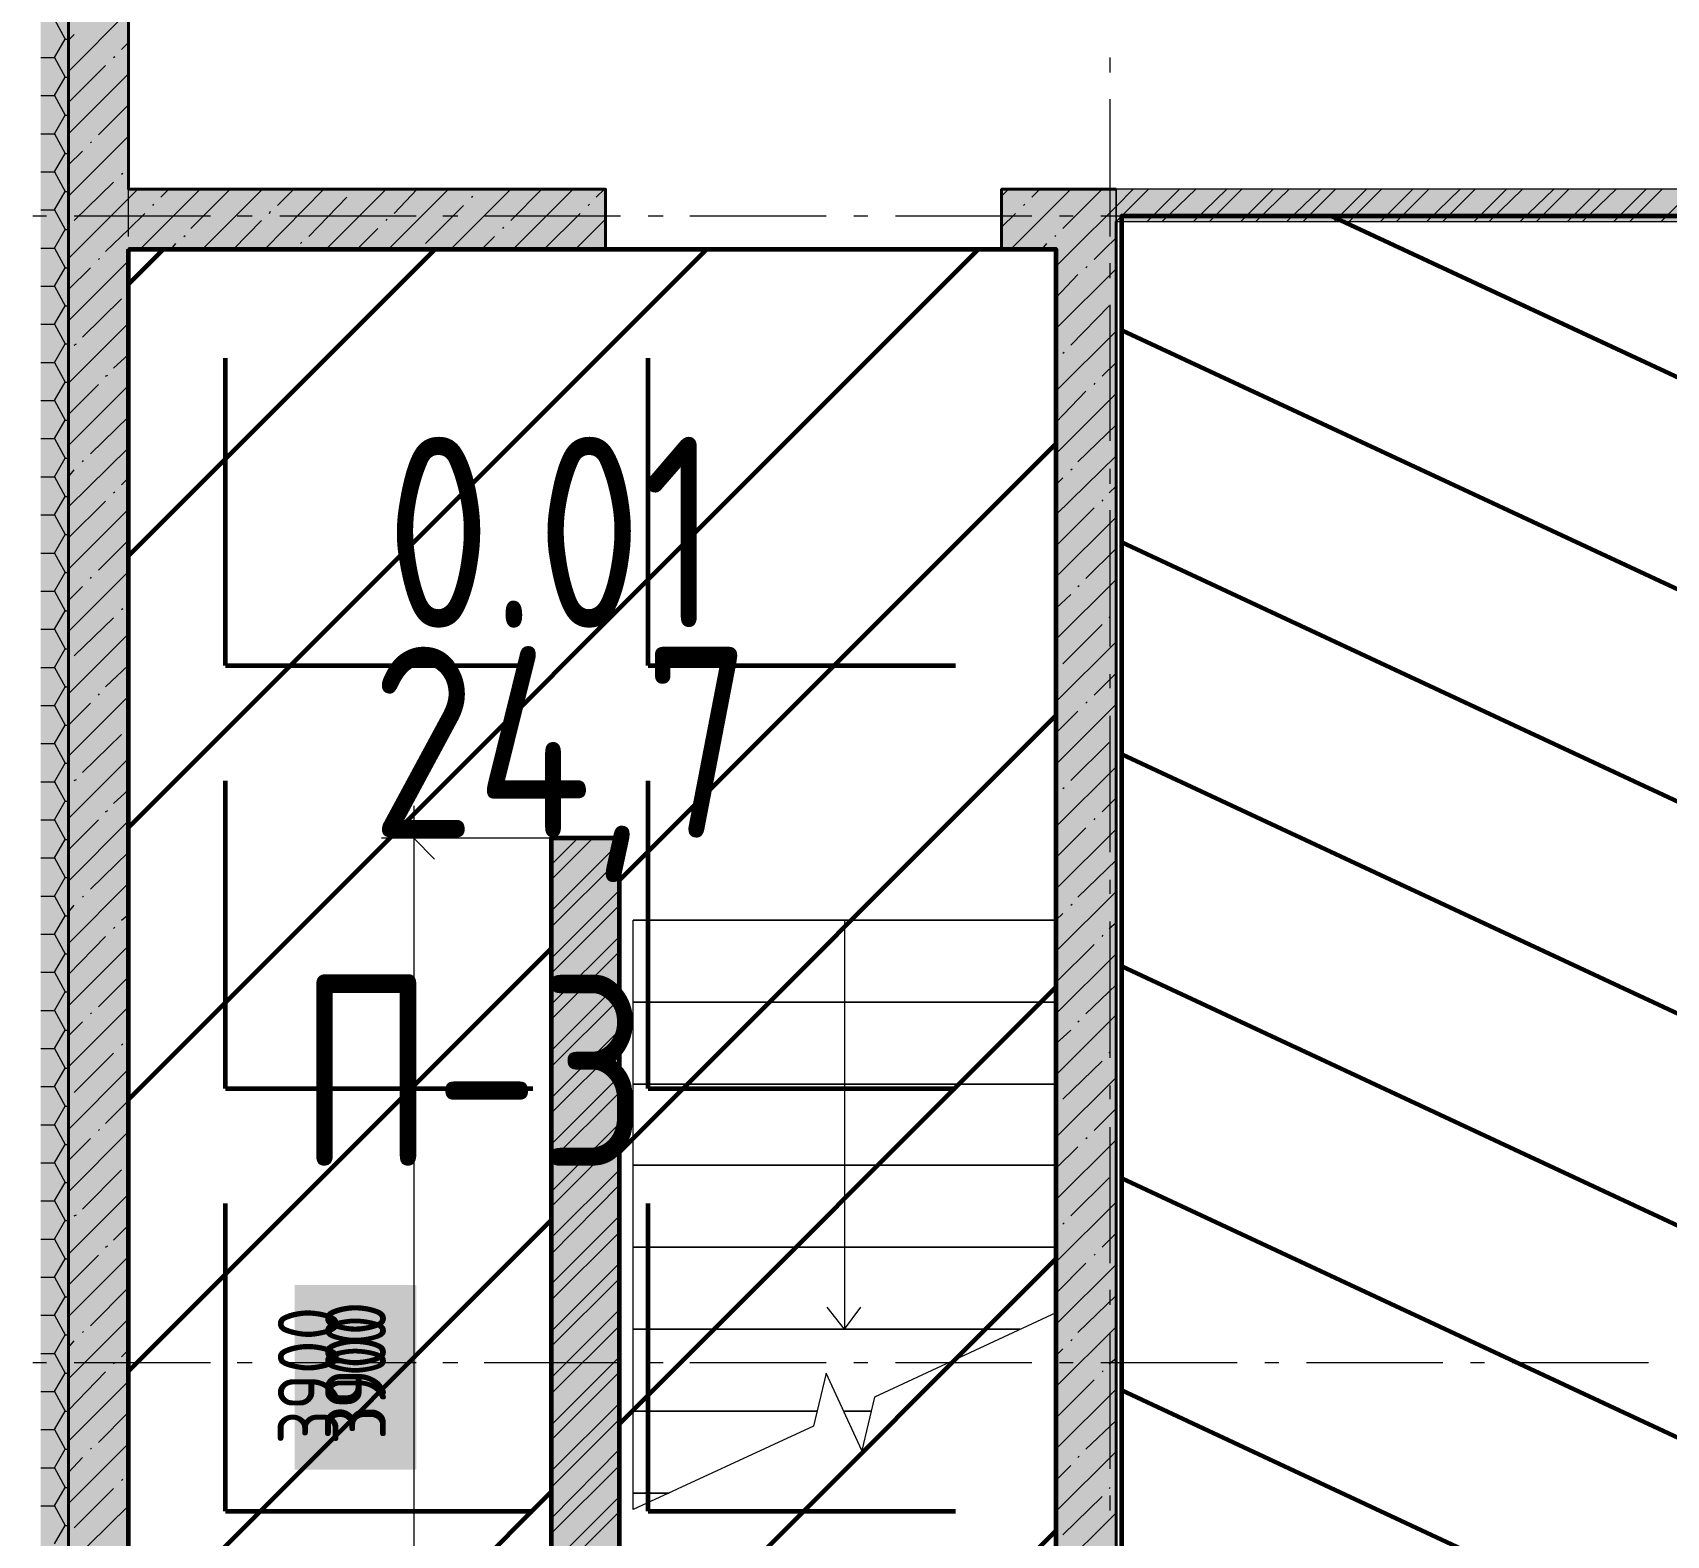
# Model space of a CAD drawing. Header units: millimetres. Extents: x -164500 to 426394, y -23753 to 102118.
# Drawn here: x -156459 to -150467, y 3531 to 9043 of the extents above; entities that cross this region are included whole.
import ezdxf

# ---------------------------------------------------------------- set-up
doc = ezdxf.new("R2010")
doc.units = ezdxf.units.MM
for name, color, linetype, lineweight in [('0) шлифовка', 5, 'Continuous', 60), ('183 стяжка подвал', 160, 'Continuous', 60), ('414 скб подвал', 160, 'Continuous', 60)]:
    doc.layers.add(name, color=color, linetype=linetype, lineweight=lineweight)
doc.layers.add('PDF _Геометрия', color=7, linetype='Continuous', true_color=0x1f1f1f)
doc.layers.add('PDF _Сплошная заливка', color=7, linetype='Continuous', true_color=0xffffff)
doc.layers.add('PDF _Текст', color=7, linetype='Continuous')
doc.styles.get("Standard").update_dxf_attribs({"font": 'ГОСТ тип А.ttf'})
doc.styles.add('СПДС', font='ГОСТ тип А.ttf', dxfattribs={"width": 0.9})
doc.linetypes.add('зигзаг', pattern='A,0.00254,-5.08,[131,ltypeshp.shx,S=5.08,R=0,X=-5.08,Y=0],-10.16,[131,ltypeshp.shx,S=5.08,R=180,X=5.08,Y=0],-5.08', length=20.32254)

msp = doc.modelspace()

# ---------------------------------------------------------------- hatches: boundary and pattern name
at = {"layer": '0) шлифовка', "true_color": 0x2776bb}
h = msp.add_hatch(dxfattribs=at)
h.set_pattern_fill('ANSI31', color=152, scale=222, angle=110)
h.set_pattern_definition([(155, (205553.1, 26879), (-297.8825, -638.811), [])])
h.paths.add_polyline_path([(-117984.507, 792.385), (-152464.106, 792.385), (-152464.106, 8371.204), (-117984.507, 8371.204)])
at = {"layer": '183 стяжка подвал'}
h = msp.add_hatch(dxfattribs=at)
h.set_pattern_fill('ANSI31', color=256, scale=222)
h.set_pattern_definition([(45, (205553.1, 26879), (-498.4042, 498.4042), [])])
h.paths.add_polyline_path([(-152705.578, 8248.35), (-156107.361, 8248.35), (-156107.361, 682.241), (-152705.578, 682.241)])
h.paths.add_polyline_path([(-154556.86, 6087.815), (-154306.915, 6087.815), (-154306.915, 2186.142), (-154556.86, 2186.142)], flags=16)
at = {"layer": '414 скб подвал'}
h = msp.add_hatch(dxfattribs=at)
h.set_pattern_fill('ANGLE', color=256, scale=222)
h.set_pattern_definition([(0, (205553.1, 26879), (0, 1550.67), [1127.76, -422.91]), (90, (205553.1, 26879), (-1550.67, 9e-14), [1127.76, -422.91])])
h.paths.add_polyline_path([(-152705.578, 8248.35), (-156107.361, 8248.35), (-156107.361, 682.241), (-152705.578, 682.241)])
h.paths.add_polyline_path([(-154556.86, 6087.815), (-154306.915, 6087.815), (-154306.915, 2186.142), (-154556.86, 2186.142)], flags=16)
at = {"layer": 'PDF _Сплошная заливка', "linetype": 'зигзаг', "transparency": 33554559}
h = msp.add_hatch(color=256, dxfattribs=at)
h.paths.add_polyline_path([(-154357.751, 8248.35), (-154357.751, 8468.64), (-156107.361, 8468.64), (-156107.361, 8248.35)])
h.paths.add_polyline_path([(-152904.686, 8468.64), (-152904.686, 8248.35), (-152485.288, 8248.35), (-152485.288, 8468.64)])
h = msp.add_hatch(color=256, dxfattribs=at)
h.paths.add_polyline_path([(-148553.961, 8350.022), (-148553.961, 8468.64), (-152485.288, 8468.64), (-152485.288, 8350.022)])
h.paths.add_polyline_path([(-140547.272, 8468.64), (-140547.272, 8350.022), (-139547.495, 8350.022), (-139547.495, 8468.64)])
h.paths.add_polyline_path([(-141648.721, 8350.022), (-141648.721, 8468.64), (-143449.167, 8468.64), (-143449.167, 8350.022)])
h.paths.add_polyline_path([(-144050.728, 8350.022), (-144050.728, 8468.64), (-147952.4, 8468.64), (-147952.4, 8350.022)])

# ---------------------------------------------------------------- linework, layer by layer
at = {"layer": '0) шлифовка'}
msp.add_lwpolyline([(-117984.507, 792.385), (-152464.106, 792.385), (-152464.106, 8371.204), (-117984.507, 8371.204)], close=True, dxfattribs=at)
at = {"layer": '183 стяжка подвал'}
for points in [[(-156107.361, 8248.35), (-152705.578, 8248.35), (-152705.578, 682.241), (-156107.361, 682.241)], [(-154556.86, 2186.142), (-154306.915, 2186.142), (-154306.915, 6087.815), (-154556.86, 6087.815)]]:
    msp.add_lwpolyline(points, close=True, dxfattribs=at)
at = {"layer": 'PDF _Геометрия', "color": 7, "lineweight": 40}
msp.add_lwpolyline([(-152485.288, 8468.64), (-152904.686, 8468.64), (-152904.686, 8248.35), (-152705.578, 8248.35), (-152705.578, 682.241), (-156107.361, 682.241), (-156107.361, 8248.35), (-154357.751, 8248.35), (-154357.751, 8468.64), (-156107.361, 8468.64), (-156107.361, 11472.207), (-156327.651, 11472.207), (-156327.651, 461.951), (-156107.361, 461.951), (-152705.578, 461.951), (-152485.288, 461.951), (-148553.961, 461.951), (-148553.961, 682.241), (-152485.288, 682.241), (-152485.288, 8248.35), (-152485.288, 8350.022)], dxfattribs=at)
at = {"layer": 'PDF _Геометрия', "lineweight": 9}
for points in [[(-156327.651, 8900.747), (-156107.361, 9121.037)], [(-156327.651, 9015.128), (-156306.469, 9036.31)], [(-156132.779, 8981.237), (-156107.361, 9006.655)], [(-156162.434, 8951.583), (-156158.197, 8955.819)], [(-156327.651, 8786.365), (-156192.088, 8921.928)], [(-156327.651, 8671.984), (-156107.361, 8892.274)], [(-156217.506, 8667.748), (-156107.361, 8777.893)], [(-156327.651, 8443.222), (-156107.361, 8663.511)], [(-156247.161, 8638.093), (-156242.924, 8642.33)], [(-156327.651, 8557.603), (-156276.815, 8608.439)], [(-156132.779, 8523.712), (-156128.543, 8527.948)], [(-156327.651, 8214.459), (-156107.361, 8434.749), (-156073.471, 8468.64)], [(-156306.469, 8354.258), (-156162.434, 8494.058)], [(-156064.998, 8248.35), (-155844.708, 8468.64)], [(-155988.744, 8438.985), (-155959.089, 8468.64)], [(-155878.599, 8324.604), (-155734.563, 8468.64)], [(-155836.235, 8248.35), (-155615.945, 8468.64)], [(-155607.473, 8248.35), (-155391.419, 8468.64)], [(-155560.873, 8409.331), (-155501.564, 8468.64)], [(-155382.947, 8248.35), (-155162.657, 8468.64)], [(-155277.038, 8468.64), (-155277.038, 8468.64)], [(-155154.184, 8248.35), (-154933.894, 8468.64)], [(-155133.002, 8379.676), (-155048.275, 8468.64)], [(-154925.421, 8248.35), (-154705.132, 8468.64)], [(-154819.513, 8468.64), (-154819.513, 8468.64)], [(-154705.132, 8354.258), (-154590.75, 8468.64)], [(-154696.659, 8248.35), (-154476.369, 8468.64)], [(-154391.642, 8438.985), (-154361.988, 8468.64)], [(-152904.686, 8443.222), (-152879.268, 8468.64)], [(-152870.795, 8248.35), (-152650.505, 8468.64)], [(-152794.541, 8438.985), (-152764.886, 8468.64)], [(-152680.159, 8324.604), (-152536.124, 8468.64)], [(-156018.398, 8409.331), (-156014.162, 8413.567)], [(-155446.492, 8294.95), (-155306.692, 8438.985)], [(-155018.621, 8269.531), (-154878.822, 8409.331)], [(-154849.167, 8438.985), (-154844.931, 8443.222)], [(-154421.297, 8409.331), (-154417.06, 8413.567)], [(-152824.195, 8409.331), (-152819.959, 8413.567)], [(-152705.578, 8184.805), (-152642.032, 8248.35), (-152485.288, 8405.094)], [(-156192.088, 8239.877), (-156107.361, 8320.368), (-156048.052, 8379.676)], [(-155721.854, 8248.35), (-155620.182, 8354.258)], [(-155590.527, 8379.676), (-155586.291, 8388.149)], [(-155162.657, 8354.258), (-155158.42, 8358.495)], [(-154582.278, 8248.35), (-154450.951, 8379.676)], [(-154467.896, 8248.35), (-154357.751, 8358.495)], [(-152904.686, 8328.84), (-152853.85, 8379.676)], [(-156327.651, 8328.84), (-156327.651, 8328.84)], [(-155950.617, 8248.35), (-155933.671, 8269.531)], [(-155904.017, 8294.95), (-155899.78, 8299.186)], [(-155476.146, 8269.531), (-155471.91, 8273.768)], [(-155268.565, 8248.35), (-155192.311, 8324.604)], [(-154811.04, 8248.35), (-154764.44, 8294.95)], [(-154734.786, 8324.604), (-154730.55, 8328.84)], [(-152756.414, 8248.35), (-152739.468, 8269.531)], [(-152709.814, 8294.95), (-152705.578, 8299.186)], [(-152565.778, 8210.223), (-152527.651, 8248.35), (-152485.288, 8290.713)], [(-156217.506, 8210.223), (-156213.27, 8214.459)], [(-156327.651, 7985.696), (-156107.361, 8205.986)], [(-156327.651, 8100.078), (-156247.161, 8180.568)], [(-152705.578, 7956.042), (-152485.288, 8176.332)], [(-152705.578, 8070.423), (-152625.087, 8155.15)], [(-152595.433, 8180.568), (-152591.196, 8184.805)], [(-156276.815, 7926.388), (-156132.779, 8066.187)], [(-152650.505, 7896.733), (-152510.706, 8040.769)], [(-156327.651, 7756.934), (-156107.361, 7977.224)], [(-152705.578, 7727.28), (-152485.288, 7947.569)], [(-156306.469, 7896.733), (-156297.997, 7900.97)], [(-156162.434, 7812.006), (-156107.361, 7862.843)], [(-152680.159, 7867.079), (-152675.923, 7871.315)], [(-152536.124, 7782.352), (-152485.288, 7833.188)], [(-156327.651, 7642.553), (-156217.506, 7752.698)], [(-156327.651, 7528.171), (-156107.361, 7748.461)], [(-156192.088, 7782.352), (-156183.615, 7786.588)], [(-152565.778, 7752.698), (-152561.542, 7756.934)], [(-152705.578, 7612.898), (-152595.433, 7727.28)], [(-152705.578, 7498.517), (-152485.288, 7718.807)], [(-156247.161, 7498.517), (-156107.361, 7634.08)], [(-152625.087, 7468.863), (-152485.288, 7604.426)], [(-156327.651, 7303.645), (-156107.361, 7519.699)], [(-156327.651, 7413.79), (-156306.469, 7439.208)], [(-156276.815, 7468.863), (-156272.579, 7473.099)], [(-152705.578, 7273.991), (-152485.288, 7490.044)], [(-152650.505, 7439.208), (-152646.269, 7443.445)], [(-156132.779, 7384.136), (-156107.361, 7409.554)], [(-152705.578, 7384.136), (-152680.159, 7409.554)], [(-152510.706, 7354.481), (-152485.288, 7379.899)], [(-156327.651, 7189.264), (-156192.088, 7324.827)], [(-156162.434, 7354.481), (-156158.197, 7358.718)], [(-152536.124, 7324.827), (-152531.887, 7329.063)], [(-156327.651, 7074.883), (-156107.361, 7295.173)], [(-152705.578, 7159.61), (-152565.778, 7299.409)], [(-152705.578, 7045.228), (-152485.288, 7265.518)], [(-156217.506, 7070.646), (-156107.361, 7180.791)], [(-152595.433, 7040.992), (-152485.288, 7151.137)], [(-156327.651, 6846.12), (-156107.361, 7066.41)], [(-156327.651, 6960.501), (-156276.815, 7011.338)], [(-156247.161, 7040.992), (-156242.924, 7045.228)], [(-152705.578, 6816.466), (-152485.288, 7036.756)], [(-152625.087, 7011.338), (-152620.851, 7015.574)], [(-152705.578, 6930.847), (-152650.505, 6981.683)], [(-156306.469, 6757.157), (-156162.434, 6896.956)], [(-156132.779, 6926.611), (-156128.543, 6930.847)], [(-152510.706, 6896.956), (-152506.469, 6901.193)], [(-156327.651, 6617.358), (-156107.361, 6837.647)], [(-152680.159, 6727.503), (-152536.124, 6871.538)], [(-152705.578, 6587.703), (-152485.288, 6807.993)], [(-156327.651, 6731.739), (-156327.651, 6731.739)], [(-156192.088, 6642.776), (-156107.361, 6723.266)], [(-152705.578, 6702.084), (-152705.578, 6702.084)], [(-152565.778, 6613.121), (-152485.288, 6693.612)], [(-156327.651, 6388.595), (-156107.361, 6608.885)], [(-156217.506, 6613.121), (-156213.27, 6617.358)], [(-156327.651, 6502.976), (-156247.161, 6583.467)], [(-152705.578, 6358.941), (-152485.288, 6579.23)], [(-152705.578, 6473.322), (-152625.087, 6553.812)], [(-152595.433, 6583.467), (-152591.196, 6587.703)], [(-156276.815, 6329.286), (-156132.779, 6469.086)], [(-152650.505, 6299.632), (-152510.706, 6439.431)], [(-156327.651, 6159.832), (-156107.361, 6380.122)], [(-156306.469, 6299.632), (-156297.997, 6303.868)], [(-152705.578, 6130.178), (-152485.288, 6350.468)], [(-156162.434, 6214.905), (-156107.361, 6265.741)], [(-152680.159, 6269.977), (-152675.923, 6274.214)], [(-152536.124, 6185.251), (-152485.288, 6236.087)], [(-156192.088, 6185.251), (-156183.615, 6189.487)], [(-156327.651, 6045.451), (-156217.506, 6155.596)], [(-156327.651, 5931.07), (-156107.361, 6151.36)], [(-152705.578, 6015.797), (-152595.433, 6125.942)], [(-152705.578, 5901.416), (-152485.288, 6121.705)], [(-152565.778, 6155.596), (-152561.542, 6159.832)], [(-156247.161, 5901.416), (-156107.361, 6036.979)], [(-152625.087, 5871.761), (-152485.288, 6007.324)], [(-156327.651, 5702.307), (-156107.361, 5922.597)], [(-156276.815, 5871.761), (-156272.579, 5875.997)], [(-152705.578, 5672.653), (-152485.288, 5892.943)], [(-156327.651, 5816.689), (-156306.469, 5842.107)], [(-152650.505, 5842.107), (-152646.269, 5846.343)], [(-156162.434, 5757.38), (-156158.197, 5761.616)], [(-156132.779, 5787.034), (-156107.361, 5808.216)], [(-152705.578, 5787.034), (-152680.159, 5812.452)], [(-152510.706, 5757.38), (-152485.288, 5778.562)], [(-156327.651, 5587.926), (-156192.088, 5727.725)], [(-156327.651, 5473.545), (-156107.361, 5693.835)], [(-152705.578, 5558.272), (-152565.778, 5698.071)], [(-152536.124, 5727.725), (-152531.887, 5731.962)], [(-152705.578, 5443.89), (-152485.288, 5664.18)], [(-156217.506, 5469.309), (-156107.361, 5579.453)], [(-152595.433, 5443.89), (-152485.288, 5549.799)], [(-156327.651, 5249.019), (-156107.361, 5469.309)], [(-156327.651, 5363.4), (-156276.815, 5414.236)], [(-156247.161, 5443.89), (-156242.924, 5448.127)], [(-152705.578, 5219.364), (-152485.288, 5439.654)], [(-152625.087, 5414.236), (-152620.851, 5418.472)], [(-156132.779, 5329.509), (-156128.543, 5333.746)], [(-152705.578, 5333.746), (-152650.505, 5384.582)], [(-156306.469, 5155.819), (-156162.434, 5299.855)], [(-152510.706, 5299.855), (-152506.469, 5304.091)], [(-156327.651, 5020.256), (-156107.361, 5240.546)], [(-152680.159, 5130.401), (-152536.124, 5270.2)], [(-152705.578, 4990.602), (-152485.288, 5210.892)], [(-156327.651, 5134.637), (-156327.651, 5134.637)], [(-156192.088, 5041.438), (-156107.361, 5126.165)], [(-152705.578, 5104.983), (-152705.578, 5104.983)], [(-152565.778, 5016.02), (-152485.288, 5096.51)], [(-156327.651, 4791.494), (-156107.361, 5011.783)], [(-156327.651, 4905.875), (-156247.161, 4986.365)], [(-156217.506, 5016.02), (-156213.27, 5020.256)], [(-152705.578, 4761.839), (-152485.288, 4982.129)], [(-152595.433, 4986.365), (-152591.196, 4990.602)], [(-152705.578, 4876.22), (-152625.087, 4956.711)], [(-156276.815, 4727.948), (-156132.779, 4871.984)], [(-152650.505, 4702.53), (-152510.706, 4842.33)], [(-156327.651, 4562.731), (-156107.361, 4783.021)], [(-152705.578, 4533.077), (-152485.288, 4753.366)], [(-156306.469, 4702.53), (-156297.997, 4706.767)], [(-152680.159, 4672.876), (-152675.923, 4677.112)], [(-156162.434, 4613.567), (-156107.361, 4668.64)], [(-152536.124, 4588.149), (-152485.288, 4638.985)], [(-156327.651, 4448.35), (-156217.506, 4558.495)], [(-156327.651, 4333.968), (-156107.361, 4554.258)], [(-156192.088, 4588.149), (-156183.615, 4592.385)], [(-152565.778, 4558.495), (-152561.542, 4562.731)], [(-152705.578, 4418.695), (-152595.433, 4528.84)], [(-152705.578, 4304.314), (-152485.288, 4524.604)], [(-156247.161, 4300.078), (-156107.361, 4439.877)], [(-152625.087, 4274.66), (-152485.288, 4410.223)], [(-156327.651, 4105.206), (-156107.361, 4325.496)], [(-156276.815, 4274.66), (-156272.579, 4278.896)], [(-152705.578, 4075.552), (-152485.288, 4295.841)], [(-156327.651, 4219.587), (-156306.469, 4245.005)], [(-156132.779, 4185.696), (-156107.361, 4211.115)], [(-152705.578, 4189.933), (-152680.159, 4215.351)], [(-152650.505, 4245.005), (-152646.269, 4249.242)], [(-156162.434, 4160.278), (-156158.197, 4164.515)], [(-152536.124, 4130.624), (-152531.887, 4134.86)], [(-152510.706, 4160.278), (-152485.288, 4181.46)], [(-156327.651, 3990.825), (-156192.088, 4130.624)], [(-156327.651, 3876.443), (-156107.361, 4096.733)], [(-152705.578, 3961.17), (-152565.778, 4100.97)], [(-152705.578, 3846.789), (-152485.288, 4067.079)], [(-156217.506, 3872.207), (-156107.361, 3982.352)], [(-152595.433, 3846.789), (-152485.288, 3952.698)], [(-156327.651, 3647.681), (-156107.361, 3867.971)], [(-156247.161, 3846.789), (-156242.924, 3851.025)], [(-152705.578, 3618.026), (-152485.288, 3838.316)], [(-156327.651, 3762.062), (-156276.815, 3817.135)], [(-152705.578, 3732.408), (-152650.505, 3787.48)], [(-152625.087, 3817.135), (-152620.851, 3821.371)], [(-156132.779, 3732.408), (-156128.543, 3736.644)], [(-156306.469, 3558.718), (-156162.434, 3702.753)], [(-152680.159, 3533.3), (-152536.124, 3673.099)], [(-152510.706, 3702.753), (-152506.469, 3706.99)], [(-156327.651, 3423.155), (-156107.361, 3639.208)], [(-152705.578, 3393.5), (-152485.288, 3613.79)], [(-156327.651, 3533.3), (-156327.651, 3537.536)]]:
    msp.add_lwpolyline(points, dxfattribs=at)
at = {"layer": 'PDF _Геометрия', "color": 251, "lineweight": 9, "true_color": 0x4a4a4a}
for points in [[(-156429.323, 9091.382), (-156378.487, 9091.382), (-156340.36, 9019.364), (-156327.651, 9019.364)], [(-156378.487, 8951.583), (-156340.36, 9019.364)], [(-156429.323, 8951.583), (-156378.487, 8951.583), (-156340.36, 8879.565), (-156327.651, 8879.565)], [(-156378.487, 8811.783), (-156340.36, 8879.565)], [(-156429.323, 8811.783), (-156378.487, 8811.783), (-156340.36, 8739.766), (-156327.651, 8739.766)], [(-156378.487, 8671.984), (-156340.36, 8739.766)], [(-156429.323, 8671.984), (-156378.487, 8671.984), (-156340.36, 8599.966), (-156327.651, 8599.966)], [(-156378.487, 8532.185), (-156340.36, 8599.966)], [(-156429.323, 8532.185), (-156378.487, 8532.185), (-156340.36, 8460.167), (-156327.651, 8460.167)], [(-156378.487, 8392.385), (-156340.36, 8460.167)], [(-156429.323, 8392.385), (-156378.487, 8392.385), (-156340.36, 8320.368), (-156327.651, 8320.368)], [(-156378.487, 8252.586), (-156340.36, 8320.368)], [(-156429.323, 8252.586), (-156378.487, 8252.586), (-156340.36, 8180.568), (-156327.651, 8180.568)], [(-156378.487, 8112.787), (-156340.36, 8180.568)], [(-156429.323, 8112.787), (-156378.487, 8112.787), (-156340.36, 8040.769), (-156327.651, 8040.769)], [(-156378.487, 7972.987), (-156340.36, 8040.769)], [(-156429.323, 7972.987), (-156378.487, 7972.987), (-156340.36, 7900.97), (-156327.651, 7900.97)], [(-156378.487, 7833.188), (-156340.36, 7900.97)], [(-156429.323, 7833.188), (-156378.487, 7833.188), (-156340.36, 7761.17), (-156327.651, 7761.17)], [(-156378.487, 7693.389), (-156340.36, 7761.17)], [(-156429.323, 7693.389), (-156378.487, 7693.389), (-156340.36, 7621.371), (-156327.651, 7621.371)], [(-156378.487, 7553.589), (-156340.36, 7621.371)], [(-156429.323, 7553.589), (-156378.487, 7553.589), (-156340.36, 7481.572), (-156327.651, 7481.572)], [(-156378.487, 7413.79), (-156340.36, 7481.572)], [(-156429.323, 7413.79), (-156378.487, 7413.79), (-156340.36, 7341.772), (-156327.651, 7341.772)], [(-156378.487, 7273.991), (-156340.36, 7341.772)], [(-156429.323, 7273.991), (-156378.487, 7273.991), (-156340.36, 7201.973), (-156327.651, 7201.973)], [(-156378.487, 7134.191), (-156340.36, 7201.973)], [(-156429.323, 7134.191), (-156378.487, 7134.191), (-156340.36, 7062.174), (-156327.651, 7062.174)], [(-156378.487, 6994.392), (-156340.36, 7062.174)], [(-156429.323, 6994.392), (-156378.487, 6994.392), (-156340.36, 6922.374), (-156327.651, 6922.374)], [(-156378.487, 6854.593), (-156340.36, 6922.374)], [(-156429.323, 6854.593), (-156378.487, 6854.593), (-156340.36, 6782.575), (-156327.651, 6782.575)], [(-156378.487, 6714.793), (-156340.36, 6782.575)], [(-156429.323, 6714.793), (-156378.487, 6714.793), (-156340.36, 6642.776), (-156327.651, 6642.776)], [(-156378.487, 6574.994), (-156340.36, 6642.776)], [(-156429.323, 6574.994), (-156378.487, 6574.994), (-156340.36, 6502.976), (-156327.651, 6502.976)], [(-156378.487, 6435.195), (-156340.36, 6502.976)], [(-156429.323, 6435.195), (-156378.487, 6435.195), (-156340.36, 6363.177), (-156327.651, 6363.177)], [(-156378.487, 6295.395), (-156340.36, 6363.177)], [(-156429.323, 6295.395), (-156378.487, 6295.395), (-156340.36, 6223.378), (-156327.651, 6223.378)], [(-156378.487, 6155.596), (-156340.36, 6223.378)], [(-156429.323, 6155.596), (-156378.487, 6155.596), (-156340.36, 6083.578), (-156327.651, 6083.578)], [(-156378.487, 6015.797), (-156340.36, 6083.578)], [(-156429.323, 6015.797), (-156378.487, 6015.797), (-156340.36, 5943.779), (-156327.651, 5943.779)], [(-156378.487, 5875.997), (-156340.36, 5943.779)], [(-156429.323, 5875.997), (-156378.487, 5875.997), (-156340.36, 5803.98), (-156327.651, 5803.98)], [(-156378.487, 5736.198), (-156340.36, 5803.98)], [(-156429.323, 5736.198), (-156378.487, 5736.198), (-156340.36, 5664.18), (-156327.651, 5664.18)], [(-156378.487, 5596.399), (-156340.36, 5664.18)], [(-156429.323, 5596.399), (-156378.487, 5596.399), (-156340.36, 5524.381), (-156327.651, 5524.381)], [(-156378.487, 5456.599), (-156340.36, 5524.381)], [(-156429.323, 5456.599), (-156378.487, 5456.599), (-156340.36, 5384.582), (-156327.651, 5384.582)], [(-156378.487, 5316.8), (-156340.36, 5384.582)], [(-156429.323, 5316.8), (-156378.487, 5316.8), (-156340.36, 5244.782), (-156327.651, 5244.782)], [(-156378.487, 5177.001), (-156340.36, 5244.782)], [(-156429.323, 5177.001), (-156378.487, 5177.001), (-156340.36, 5104.983), (-156327.651, 5104.983)], [(-156378.487, 5037.201), (-156340.36, 5104.983)], [(-156429.323, 5037.201), (-156378.487, 5037.201), (-156340.36, 4965.184), (-156327.651, 4965.184)], [(-156378.487, 4897.402), (-156340.36, 4965.184)], [(-156429.323, 4897.402), (-156378.487, 4897.402), (-156340.36, 4825.384), (-156327.651, 4825.384)], [(-156378.487, 4757.603), (-156340.36, 4825.384)], [(-156429.323, 4757.603), (-156378.487, 4757.603), (-156340.36, 4685.585), (-156327.651, 4685.585)], [(-156378.487, 4617.804), (-156340.36, 4685.585)], [(-156429.323, 4617.804), (-156378.487, 4617.804), (-156340.36, 4545.786), (-156327.651, 4545.786)], [(-156378.487, 4478.004), (-156340.36, 4545.786)], [(-156429.323, 4478.004), (-156378.487, 4478.004), (-156340.36, 4405.986), (-156327.651, 4405.986)], [(-156378.487, 4338.205), (-156340.36, 4405.986)], [(-156429.323, 4338.205), (-156378.487, 4338.205), (-156340.36, 4266.187), (-156327.651, 4266.187)], [(-156378.487, 4198.406), (-156340.36, 4266.187)], [(-156429.323, 4198.406), (-156378.487, 4198.406), (-156340.36, 4126.388), (-156327.651, 4126.388)], [(-156378.487, 4058.606), (-156340.36, 4126.388)], [(-156429.323, 4058.606), (-156378.487, 4058.606), (-156340.36, 3986.588), (-156327.651, 3986.588)], [(-156378.487, 3918.807), (-156340.36, 3986.588)], [(-156429.323, 3918.807), (-156378.487, 3918.807), (-156340.36, 3846.789), (-156327.651, 3846.789)], [(-156378.487, 3779.008), (-156340.36, 3846.789)], [(-156429.323, 3779.008), (-156378.487, 3779.008), (-156340.36, 3706.99), (-156327.651, 3706.99)], [(-156378.487, 3639.208), (-156340.36, 3706.99)], [(-156429.323, 3639.208), (-156378.487, 3639.208), (-156340.36, 3567.19), (-156327.651, 3567.19)], [(-156378.487, 3499.409), (-156340.36, 3567.19)]]:
    msp.add_lwpolyline(points, dxfattribs=at)
at = {"layer": 'PDF _Геометрия', "color": 7, "lineweight": 9}
for points in [[(-156107.361, 8896.51), (-156107.361, 8951.583)], [(-152506.469, 8896.51), (-152506.469, 8951.583)], [(-156107.361, 8294.95), (-156107.361, 8799.074)], [(-152506.469, 8294.95), (-152506.469, 8799.074)], [(-152485.288, 8350.022), (-152485.288, 8468.64)], [(-156458.978, 8371.204), (-156408.142, 8371.204)], [(-156306.469, 8371.204), (-155806.581, 8371.204)], [(-155709.145, 8371.204), (-155654.073, 8371.204)], [(-155552.4, 8371.204), (-155052.512, 8371.204)], [(-154955.076, 8371.204), (-154900.003, 8371.204)], [(-154802.568, 8371.204), (-154302.679, 8371.204)], [(-154201.007, 8371.204), (-154145.934, 8371.204)], [(-154048.498, 8371.204), (-153548.61, 8371.204)], [(-153446.938, 8371.204), (-153396.102, 8371.204)], [(-153294.429, 8371.204), (-152794.541, 8371.204)], [(-152692.869, 8371.204), (-152642.032, 8371.204)], [(-152540.36, 8371.204), (-152040.472, 8371.204)], [(-151938.799, 8371.204), (-151887.963, 8371.204)], [(-151786.291, 8371.204), (-151286.403, 8371.204)], [(-151184.73, 8371.204), (-151133.894, 8371.204)], [(-151032.222, 8371.204), (-150532.333, 8371.204)], [(-156107.361, 8142.441), (-156107.361, 8197.514)], [(-152506.469, 8142.441), (-152506.469, 8197.514)], [(-156107.361, 7545.117), (-156107.361, 8045.005)], [(-152506.469, 7545.117), (-152506.469, 8045.005)], [(-156107.361, 7388.372), (-156107.361, 7443.445)], [(-152506.469, 7388.372), (-152506.469, 7443.445)], [(-156107.361, 6791.048), (-156107.361, 7290.936)], [(-152506.469, 6791.048), (-152506.469, 7290.936)], [(-156107.361, 6638.539), (-156107.361, 6689.375)], [(-152506.469, 6638.539), (-152506.469, 6689.375)], [(-156107.361, 6036.979), (-156107.361, 6536.867)], [(-152506.469, 6036.979), (-152506.469, 6536.867)], [(-155060.984, 6206.432), (-155060.984, 2186.142), (-155060.984, 563.623)], [(-154556.86, 6087.815), (-155060.984, 6087.815), (-155179.602, 6087.815)], [(-156107.361, 5884.47), (-156107.361, 5935.306)], [(-152506.469, 5884.47), (-152506.469, 5935.306)], [(-156107.361, 5282.909), (-156107.361, 5782.798)], [(-152705.578, 5787.034), (-154256.079, 5787.034)], [(-153480.828, 5787.034), (-153480.828, 5486.254), (-153480.828, 5185.474), (-153480.828, 4888.929), (-153480.828, 4588.149), (-153480.828, 4287.369), (-153544.374, 4367.859)], [(-152506.469, 5282.909), (-152506.469, 5782.798)], [(-156107.361, 5130.401), (-156107.361, 5181.237)], [(-152506.469, 5130.401), (-152506.469, 5181.237)], [(-156107.361, 4528.84), (-156107.361, 5028.729)], [(-152506.469, 4528.84), (-152506.469, 5028.729)], [(-156107.361, 4376.332), (-156107.361, 4431.404)], [(-152506.469, 4376.332), (-152506.469, 4431.404)], [(-153480.828, 4287.369), (-153421.52, 4367.859)], [(-156107.361, 3774.771), (-156107.361, 4274.66)], [(-152506.469, 3774.771), (-152506.469, 4274.66)], [(-156458.978, 4164.515), (-156408.142, 4164.515)], [(-156306.469, 4164.515), (-155806.581, 4164.515)], [(-155709.145, 4164.515), (-155654.073, 4164.515)], [(-155552.4, 4164.515), (-155052.512, 4164.515)], [(-154955.076, 4164.515), (-154900.003, 4164.515)], [(-154802.568, 4164.515), (-154302.679, 4164.515)], [(-154201.007, 4164.515), (-154145.934, 4164.515)], [(-154048.498, 4164.515), (-153548.61, 4164.515)], [(-153446.938, 4164.515), (-153396.102, 4164.515)], [(-153294.429, 4164.515), (-152794.541, 4164.515)], [(-152692.869, 4164.515), (-152642.032, 4164.515)], [(-152540.36, 4164.515), (-152040.472, 4164.515)], [(-151938.799, 4164.515), (-151887.963, 4164.515)], [(-151786.291, 4164.515), (-151286.403, 4164.515)], [(-151184.73, 4164.515), (-151133.894, 4164.515)], [(-151032.222, 4164.515), (-150532.333, 4164.515)], [(-156107.361, 3622.263), (-156107.361, 3677.335)], [(-152506.469, 3622.263), (-152506.469, 3677.335)]]:
    msp.add_lwpolyline(points, dxfattribs=at)
at = {"layer": 'PDF _Геометрия', "color": 15, "lineweight": 9, "true_color": 0xa54a4a}
for points in [[(-152485.288, 8405.094), (-152421.743, 8468.64)], [(-152485.288, 8350.022), (-152366.67, 8468.64)], [(-152370.906, 8350.022), (-152252.289, 8468.64)], [(-152315.834, 8350.022), (-152192.98, 8468.64)], [(-152201.453, 8350.022), (-152078.599, 8468.64)], [(-152142.144, 8350.022), (-152023.526, 8468.64)], [(-152027.763, 8350.022), (-151909.145, 8468.64)], [(-151972.69, 8350.022), (-151849.836, 8468.64)], [(-151858.309, 8350.022), (-151735.455, 8468.64)], [(-151799, 8350.022), (-151680.382, 8468.64)], [(-151684.619, 8350.022), (-151566.001, 8468.64)], [(-151629.546, 8350.022), (-151510.929, 8468.64)], [(-151515.165, 8350.022), (-151396.547, 8468.64)], [(-151455.856, 8350.022), (-151337.239, 8468.64)], [(-151345.711, 8350.022), (-151222.857, 8468.64)], [(-151286.403, 8350.022), (-151167.785, 8468.64)], [(-151172.021, 8350.022), (-151053.404, 8468.64)], [(-151116.949, 8350.022), (-150994.095, 8468.64)], [(-151002.568, 8350.022), (-150879.714, 8468.64)], [(-150943.259, 8350.022), (-150824.641, 8468.64)], [(-150828.877, 8350.022), (-150710.26, 8468.64)], [(-150773.805, 8350.022), (-150650.951, 8468.64)], [(-150659.424, 8350.022), (-150540.806, 8468.64)], [(-150600.115, 8350.022), (-150481.497, 8468.64)], [(-150485.734, 8350.022), (-150367.116, 8468.64)], [(-154556.86, 5990.379), (-154459.424, 6087.815)], [(-154556.86, 5935.306), (-154404.351, 6087.815)], [(-154556.86, 5820.925), (-154306.915, 6070.869)], [(-154556.86, 5761.616), (-154306.915, 6011.56)], [(-154556.86, 5647.235), (-154306.915, 5897.179)], [(-154556.86, 5592.162), (-154306.915, 5842.107)], [(-154556.86, 5477.781), (-154306.915, 5727.725)], [(-154556.86, 5422.709), (-154306.915, 5672.653)], [(-154556.86, 5308.327), (-154306.915, 5558.272)], [(-154556.86, 5249.019), (-154306.915, 5498.963)], [(-154556.86, 5134.637), (-154306.915, 5384.582)], [(-154556.86, 5079.565), (-154306.915, 5329.509)], [(-154556.86, 4965.184), (-154306.915, 5215.128)], [(-154556.86, 4905.875), (-154306.915, 5155.819)], [(-154556.86, 4791.494), (-154306.915, 5041.438)], [(-154556.86, 4736.421), (-154306.915, 4986.365)], [(-154556.86, 4622.04), (-154306.915, 4871.984)], [(-154556.86, 4562.731), (-154306.915, 4816.912)], [(-154556.86, 4452.586), (-154306.915, 4702.53)], [(-154556.86, 4393.277), (-154306.915, 4643.222)], [(-154556.86, 4278.896), (-154306.915, 4528.84)], [(-154556.86, 4223.824), (-154306.915, 4473.768)], [(-154556.86, 4109.442), (-154306.915, 4359.387)], [(-154556.86, 4050.133), (-154306.915, 4300.078)], [(-154556.86, 3935.752), (-154306.915, 4185.696)], [(-154556.86, 3880.68), (-154306.915, 4130.624)], [(-154556.86, 3766.298), (-154306.915, 4016.243)], [(-154556.86, 3706.99), (-154306.915, 3956.934)], [(-154556.86, 3592.608), (-154306.915, 3846.789)], [(-154556.86, 3537.536), (-154306.915, 3787.48)], [(-154556.86, 3423.155), (-154306.915, 3673.099)], [(-154556.86, 3368.082), (-154306.915, 3618.026)]]:
    msp.add_lwpolyline(points, dxfattribs=at)
at = {"layer": 'PDF _Геометрия', "color": 16, "lineweight": 9, "true_color": 0x800000}
for points in [[(-152485.288, 8350.022), (-148553.961, 8350.022), (-148553.961, 8468.64), (-152485.288, 8468.64)], [(-154556.86, 6087.815), (-154556.86, 2186.142), (-154306.915, 2186.142), (-154306.915, 6087.815)]]:
    msp.add_lwpolyline(points, close=True, dxfattribs=at)
at = {"layer": 'PDF _Геометрия', "color": 7, "lineweight": 18}
msp.add_lwpolyline([(-154984.73, 6011.56), (-155060.984, 6087.815), (-155137.239, 6164.069)], dxfattribs=at)
at = {"layer": 'PDF _Геометрия', "color": 7, "lineweight": 9}
for points in [[(-154256.079, 4888.929), (-154256.079, 5185.474), (-152705.578, 5185.474), (-154256.079, 5185.474), (-154256.079, 5486.254), (-154256.079, 5787.034), (-152705.578, 5787.034), (-152705.578, 5486.254), (-152705.578, 5185.474), (-152705.578, 4888.929), (-152705.578, 4588.149), (-152705.578, 4346.678), (-153370.683, 4037.424), (-153417.283, 3842.553), (-153548.61, 4126.388), (-153595.21, 3931.516), (-154256.079, 3626.499), (-154256.079, 3685.808), (-154256.079, 3986.588), (-154256.079, 4287.369), (-154256.079, 4588.149)], [(-154256.079, 5486.254), (-152705.578, 5486.254)], [(-154256.079, 4888.929), (-152705.578, 4888.929)], [(-154256.079, 4588.149), (-152705.578, 4588.149)], [(-154256.079, 4287.369), (-152836.904, 4287.369)], [(-154256.079, 3986.588), (-153582.501, 3986.588)], [(-153480.828, 3986.588), (-153383.392, 3986.588)], [(-154256.079, 3685.808), (-154124.753, 3685.808)]]:
    msp.add_lwpolyline(points, close=True, dxfattribs=at)
at = {"layer": 'PDF _Сплошная заливка', "linetype": 'зигзаг', "lineweight": 5, "transparency": 33554559}
for points in [[(-156429.323, 27782.129), (-156429.323, 461.951), (-156327.651, 27782.129), (-156327.651, 461.951)], [(-156327.651, 11472.207), (-156327.651, 461.951), (-156107.361, 11472.207), (-156107.361, 461.951)], [(-152705.578, 8248.35), (-152705.578, 461.951), (-152485.288, 8248.35), (-152485.288, 461.951)], [(-154556.86, 6087.815), (-154556.86, 2186.142), (-154306.915, 6087.815), (-154306.915, 2186.142)]]:
    msp.add_solid(points, dxfattribs=at)
at = {"layer": 'PDF _Сплошная заливка', "linetype": 'зигзаг', "lineweight": 9, "transparency": 33554559}
msp.add_solid([(-155484.619, 4401.75), (-155484.619, 3880.68), (-155086.403, 4401.75), (-155086.403, 3880.68)], dxfattribs=at)

# ---------------------------------------------------------------- texts
at = {"char_height": 700, "attachment_point": 4}
for s, insert in [('0.01', (-155163.454, 7210.406)), ('24,7', (-155218.451, 6358.838)), ('П-3', (-155484.971, 5234.769))]:
    msp.add_mtext(s, dxfattribs=dict(at, insert=insert))
at = {"linetype": 'зигзаг', "insert": (-155274.668, 3883.498), "char_height": 222.8704, "attachment_point": 4, "rotation": 90, "style": 'СПДС', "bg_fill": 1, "box_fill_scale": 1.5, "bg_fill_color": 7, "bg_fill_true_color": 16777215, "bg_fill_transparency": 0}
msp.add_mtext('3900', dxfattribs=at)
at = {"layer": 'PDF _Текст', "linetype": 'зигзаг', "char_height": 222.8704, "attachment_point": 4, "rotation": 90}
for insert in [(-155274.668, 3883.498), (-155448.109, 3864.346)]:
    msp.add_mtext('3900', dxfattribs=dict(at, insert=insert))

doc.saveas('drawing.dxf')
